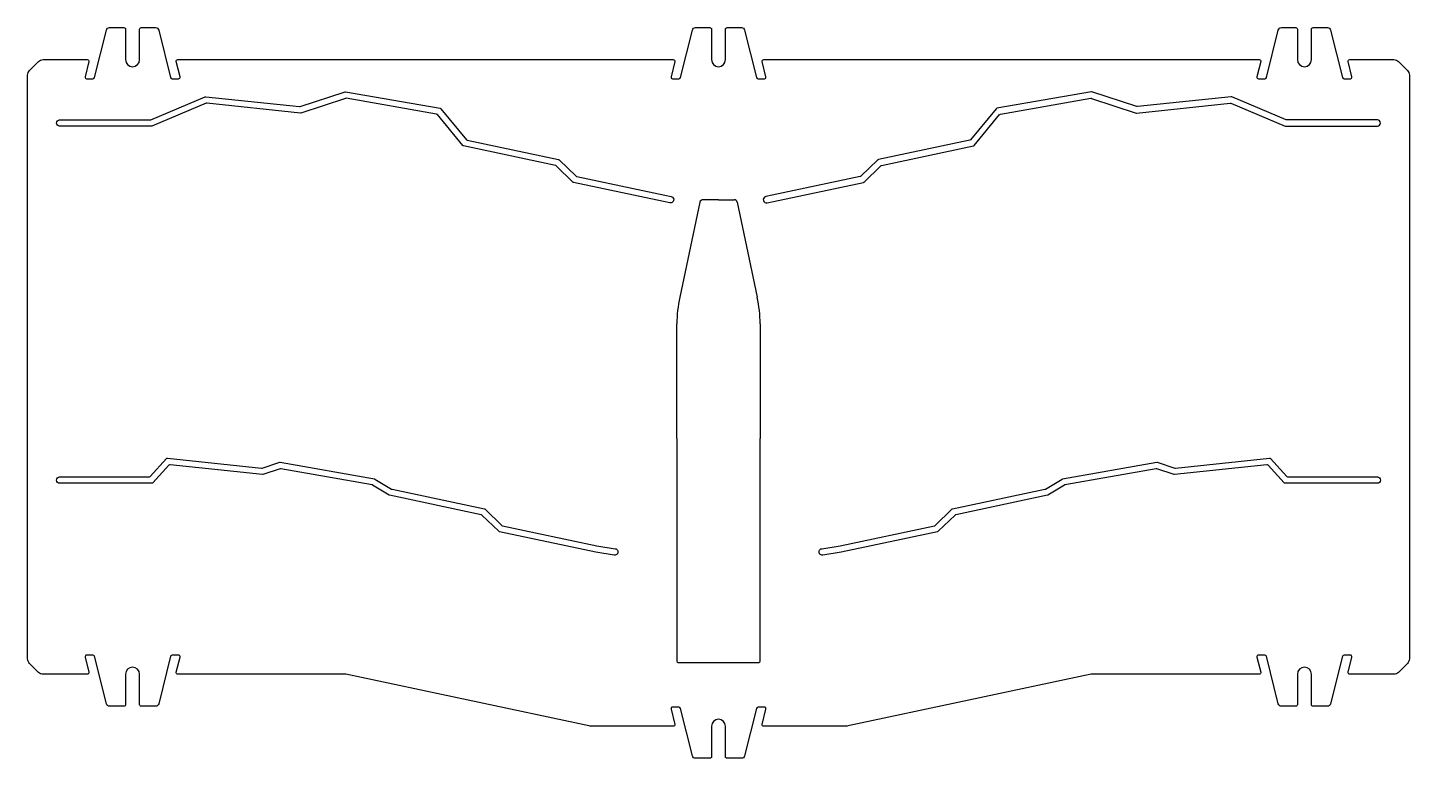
# Model space of a CAD drawing. Header units: millimetres. Extents: x -108 to 108, y -23 to 92.
import ezdxf

# ---------------------------------------------------------------- set-up
doc = ezdxf.new("R2010")
doc.units = ezdxf.units.MM
doc.layers.get('0').update_dxf_attribs({"linetype": 'CONTINUOUS'})

msp = doc.modelspace()

# ---------------------------------------------------------------- linework, layer by layer
for p, q in [((-2.91, 64.38), (-6.06, 49.53)), ((0, 64.77), (-2.42, 64.77)), ((0, 64.77), (2.43, 64.77)), ((2.92, 64.38), (6.06, 49.53)), ((-6.5, 27.48), (-6.5, 45.37)), ((6.5, 45.38), (6.5, 27.48)), ((-6.5, 27.48), (-6.5, -7.32)), ((6.5, -7.32), (6.5, 27.48)), ((-6.3, -7.52), (6.3, -7.52))]:
    msp.add_line(p, q)
for points in [[(92.7, 86.67), (92.7, 91.42, -0.414214), (92.95, 91.67), (95.21, 91.67, -0.344151), (95.69, 91.29), (97.55, 83.86, 0.344151), (97.8, 83.67), (98.78, 83.67, 0.487928), (99.02, 83.98), (98.43, 86.36, -0.487928), (98.67, 86.67), (105.59, 86.67, -0.198912), (106.29, 86.38), (107.71, 84.96, -0.198912), (108, 84.25), (108, -6.97, -0.198912), (107.71, -7.68), (106.29, -9.09, -0.198912), (105.59, -9.39), (98.67, -9.39, -0.487928), (98.43, -9.07), (99.02, -6.7, 0.487928), (98.78, -6.39), (97.8, -6.39, 0.344151), (97.55, -6.57), (95.69, -14.01, -0.344151), (95.21, -14.39), (92.95, -14.39, -0.414214), (92.7, -14.14), (92.7, -9.39, 1), (90.5, -9.39), (90.5, -14.14, -0.414214), (90.25, -14.39), (87.99, -14.39, -0.344151), (87.51, -14.01), (85.65, -6.57, 0.344151), (85.4, -6.39), (84.42, -6.39, 0.487928), (84.18, -6.7), (84.77, -9.07, -0.487928), (84.53, -9.39), (58.32, -9.39, 0.052408), (58.27, -9.39), (20.03, -17.52, -0.052408), (19.97, -17.52), (7.07, -17.52, -0.487928), (6.83, -17.21), (7.42, -14.84, 0.487928), (7.18, -14.52), (6.2, -14.52, 0.344151), (5.95, -14.71), (4.09, -22.15, -0.344151), (3.61, -22.52), (1.35, -22.52, -0.414214), (1.1, -22.27), (1.1, -17.52, 1), (-1.1, -17.52), (-1.1, -22.27, -0.414214), (-1.35, -22.52), (-3.61, -22.52, -0.344151), (-4.09, -22.15), (-5.95, -14.71, 0.344151), (-6.2, -14.52), (-7.18, -14.52, 0.487928), (-7.42, -14.84), (-6.83, -17.21, -0.487928), (-7.07, -17.52), (-19.97, -17.52, -0.052408), (-20.03, -17.52), (-58.27, -9.39, 0.052408), (-58.32, -9.39), (-84.53, -9.39, -0.487928), (-84.77, -9.07), (-84.18, -6.7, 0.487928), (-84.42, -6.39), (-85.4, -6.39, 0.344151), (-85.65, -6.57), (-87.51, -14.01, -0.344151), (-87.99, -14.39), (-90.25, -14.39, -0.414214), (-90.5, -14.14), (-90.5, -9.39, 1), (-92.7, -9.39), (-92.7, -14.14, -0.414214), (-92.95, -14.39), (-95.21, -14.39, -0.344151), (-95.69, -14.01), (-97.55, -6.57, 0.344151), (-97.8, -6.39), (-98.78, -6.39, 0.487928), (-99.02, -6.7), (-98.43, -9.07, -0.487928), (-98.67, -9.39), (-105.59, -9.39, -0.198912), (-106.29, -9.09), (-107.71, -7.68, -0.198912), (-108, -6.97), (-108, 84.25, -0.198912), (-107.71, 84.96), (-106.29, 86.38, -0.198912), (-105.59, 86.67), (-98.67, 86.67, -0.487928), (-98.43, 86.36), (-99.02, 83.98, 0.487928), (-98.78, 83.67), (-97.8, 83.67, 0.344151), (-97.55, 83.86), (-95.69, 91.29, -0.344151), (-95.21, 91.67), (-92.95, 91.67, -0.414214), (-92.7, 91.42), (-92.7, 86.67, 1), (-90.5, 86.67), (-90.5, 91.42, -0.414214), (-90.25, 91.67), (-87.99, 91.67, -0.344151), (-87.51, 91.29), (-85.65, 83.86, 0.344151), (-85.4, 83.67), (-84.42, 83.67, 0.487928), (-84.18, 83.98), (-84.77, 86.36, -0.487928), (-84.53, 86.67), (-7.07, 86.67, -0.487928), (-6.83, 86.36), (-7.42, 83.98, 0.487928), (-7.18, 83.67), (-6.2, 83.67, 0.344151), (-5.95, 83.86), (-4.09, 91.29, -0.344151), (-3.61, 91.67), (-1.35, 91.67, -0.414214), (-1.1, 91.42), (-1.1, 86.67, 1), (1.1, 86.67), (1.1, 91.42, -0.414214), (1.35, 91.67), (3.61, 91.67, -0.344151), (4.09, 91.29), (5.95, 83.86, 0.344151), (6.2, 83.67), (7.18, 83.67, 0.487928), (7.42, 83.98), (6.83, 86.36, -0.487928), (7.07, 86.67), (84.53, 86.67, -0.487928), (84.77, 86.36), (84.18, 83.98, 0.487928), (84.42, 83.67), (85.4, 83.67, 0.344151), (85.65, 83.86), (87.51, 91.29, -0.344151), (87.99, 91.67), (90.25, 91.67, -0.414214), (90.5, 91.42), (90.5, 86.67, 1)], [(-65.4, 79.34), (-58.38, 81.65, -0.123807), (-58.29, 81.66), (-43.53, 79.06, -0.178406), (-43.41, 78.99), (-39.42, 74.16, 0.169415), (-39.31, 74.09), (-24.99, 71.05, -0.140565), (-24.89, 71), (-22.26, 68.45, 0.140565), (-22.16, 68.4), (-8.37, 65.47), (-7.39, 65.26, -1), (-7.6, 64.29), (-8.58, 64.49), (-22.65, 67.48, -0.140565), (-22.75, 67.54), (-25.38, 70.08, 0.140565), (-25.48, 70.13), (-39.86, 73.19, -0.169415), (-39.97, 73.26), (-43.95, 78.07, 0.178406), (-44.07, 78.14), (-58.21, 80.63, 0.123807), (-58.31, 80.62), (-65.29, 78.32, -0.106122), (-65.37, 78.32), (-79.98, 79.85, 0.126181), (-80.08, 79.84), (-88.56, 76.28, -0.099666), (-88.64, 76.26), (-103, 76.26, -1), (-103, 77.26), (-88.84, 77.26, 0.099666), (-88.76, 77.28), (-80.23, 80.86, -0.126181), (-80.13, 80.87), (-65.48, 79.33, 0.106122)], [(25.48, 70.13), (39.86, 73.19, 0.169415), (39.97, 73.26), (43.95, 78.07, -0.178406), (44.07, 78.14), (58.21, 80.63, -0.123807), (58.31, 80.62), (65.29, 78.32, 0.106122), (65.37, 78.32), (79.98, 79.85, -0.126181), (80.08, 79.84), (88.56, 76.28, 0.099666), (88.64, 76.26), (103, 76.26, 1), (103, 77.26), (88.84, 77.26, -0.099666), (88.76, 77.28), (80.23, 80.86, 0.126181), (80.13, 80.87), (65.48, 79.33, -0.106122), (65.4, 79.34), (58.38, 81.65, 0.123807), (58.29, 81.66), (43.53, 79.06, 0.178406), (43.41, 78.99), (39.42, 74.16, -0.169415), (39.31, 74.09), (24.99, 71.05, 0.140565), (24.89, 71), (22.26, 68.45, -0.140565), (22.16, 68.4), (8.37, 65.47), (7.39, 65.26, 1), (7.6, 64.29), (8.58, 64.49), (22.65, 67.48, 0.140565), (22.75, 67.54), (25.38, 70.08, -0.140565)], [(-37.08, 15.55), (-51.41, 18.59, -0.082713), (-51.47, 18.62), (-54.08, 20.18, 0.091506), (-54.15, 20.21), (-68.42, 22.72, 0.122966), (-68.52, 22.72), (-71.23, 21.84, -0.105285), (-71.31, 21.83), (-85.74, 23.34, 0.238599), (-85.91, 23.28), (-88.42, 20.53, -0.211094), (-88.57, 20.46), (-103, 20.46, -1), (-103, 21.46), (-89.01, 21.46, 0.211094), (-88.86, 21.53), (-86.31, 24.33, -0.238599), (-86.14, 24.39), (-71.42, 22.84, 0.105285), (-71.34, 22.85), (-68.59, 23.75, -0.122966), (-68.5, 23.75), (-53.79, 21.16, -0.091506), (-53.73, 21.13), (-51.1, 19.56, 0.082713), (-51.04, 19.54), (-36.59, 16.47, -0.140565), (-36.49, 16.42), (-33.86, 13.87, 0.140565), (-33.77, 13.82), (-19.01, 10.69, 0.013091), (-19, 10.68), (-16.14, 10.23, -1), (-16.29, 9.24), (-19.19, 9.7, -0.013091), (-19.2, 9.7), (-34.25, 12.9, -0.140565), (-34.35, 12.96), (-36.98, 15.5, 0.140565)], [(36.59, 16.47), (51.04, 19.54, 0.082713), (51.1, 19.56), (53.73, 21.13, -0.091506), (53.79, 21.16), (68.5, 23.75, -0.122966), (68.59, 23.75), (71.34, 22.85, 0.105285), (71.42, 22.84), (86.14, 24.39, -0.238599), (86.31, 24.33), (88.86, 21.53, 0.211094), (89.01, 21.46), (103, 21.46, -1), (103, 20.46), (88.57, 20.46, -0.211094), (88.42, 20.53), (85.91, 23.28, 0.238599), (85.74, 23.34), (71.31, 21.83, -0.105285), (71.23, 21.84), (68.52, 22.72, 0.122966), (68.42, 22.72), (54.15, 20.21, 0.091506), (54.08, 20.18), (51.47, 18.62, -0.082713), (51.41, 18.59), (37.08, 15.55, 0.140565), (36.98, 15.5), (34.35, 12.96, -0.140565), (34.25, 12.9), (19.2, 9.7, -0.013091), (19.19, 9.7), (16.29, 9.24, -1), (16.14, 10.23), (19, 10.68, 0.013091), (19.01, 10.69), (33.77, 13.82, 0.140565), (33.86, 13.87), (36.49, 16.42, -0.140565)]]:
    msp.add_lwpolyline(points, format="xyb", close=True)
for centre, radius, start, end in [((-2.42, 64.27), 0.5, 90, 168), ((2.43, 64.27), 0.5, 11.9732, 90), ((13.5, 45.37), 20, 168, 180), ((-13.5, 45.38), 20, 0, 11.9732), ((-6.3, -7.32), 0.2, 180, 270), ((6.3, -7.32), 0.2, 270, 360)]:
    msp.add_arc(centre, radius, start, end)

doc.saveas('drawing.dxf')
